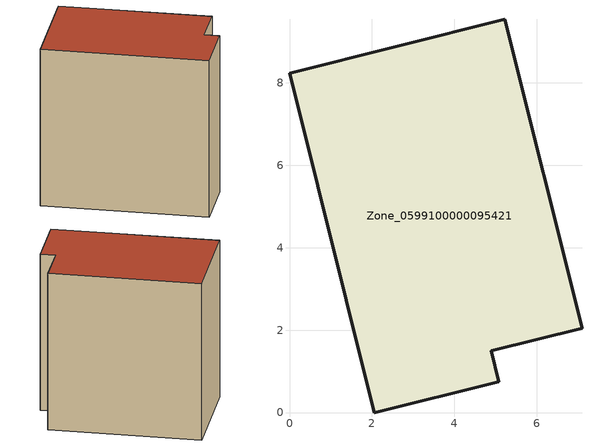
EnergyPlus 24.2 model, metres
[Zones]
Zone_0599100000095421
 floor ground (C_G): 0,8.23 5.23,9.54 7.1,2.05 4.9,1.5 5.08,0.75 2.06,0 z0
 wall outside (C_F): 2.06,0 5.08,0.75 4.9,1.5 7.1,2.05 5.23,9.54 0,8.23 2.06,0 z0:8.46
 roof outside (C_R): 5.23,9.54 0,8.23 2.06,0 5.08,0.75 4.9,1.5 7.1,2.05 z8.46
[BUILDING]
Pand.0599100000095421: North Axis=0; Terrain=City; Loads Convergence Tolerance Value=0.04; Temperature Convergence Tolerance Value=0.4; Solar Distribution=FullExterior; Maximum Number of Warmup Days=25; Minimum Number of Warmup Days=1
[Site:Location]
Rotterdam.The.Hague.AP_ZH_NLD Design_Conditions: Latitude=51.96; Longitude=4.45; Time Zone=1; Elevation=-4.5
[SITE:GROUNDTEMPERATURE:BUILDINGSURFACE]
18, 18, 18, 18, 18, 18, 18, 18, 18, 18, 18, 18
[MATERIAL] Thermal Absorptance=0.9; Solar Absorptance=0.7; Visible Absorptance=0.7
Name | Roughness | Thickness | Conductivity | Density | Specific Heat
G.TI.1975-1991 | MediumSmooth | 0.15 | 0.288461 | 540 | 1210
F.TI.1975-1991 | Rough | 0.3 | 0.230769 | 1920 | 840
R.TI.1975-1991 | MediumRough | 0.2 | 0.153846 | 1500 | 1000
[CONSTRUCTION]
C_G: G.TI.1975-1991
C_F: F.TI.1975-1991
C_R: R.TI.1975-1991
[ZONE]
Zone_0599100000095421: Type=1; Multiplier=1; Ceiling Height=Autocalculate; Volume=Autocalculate; Floor Area=autocalculate; Part of Total Floor Area=Yes
[ZONEINFILTRATION:DESIGNFLOWRATE]
Infil_Zone_0599100000095421: Zone or ZoneList or Space or SpaceList=Zone_0599100000095421; Schedule=AlwaysOn; Design Flow Rate Calculation Method=Flow/Area; Flow Rate per Floor Area=0.003; Constant Term Coefficient=1; Temperature Term Coefficient=0; Velocity Term Coefficient=0; Velocity Squared Term Coefficient=0
[HVACTEMPLATE:ZONE:IDEALLOADSAIRSYSTEM]
Zone_0599100000095421: Maximum Heating Supply Air Temperature=50; Minimum Cooling Supply Air Temperature=13; Maximum Heating Supply Air Humidity Ratio=0.0156; Minimum Cooling Supply Air Humidity Ratio=0.0077; Heating Limit=NoLimit; Cooling Limit=NoLimit; Dehumidification Control Type=ConstantSensibleHeatRatio; Cooling Sensible Heat Ratio=0.7; Dehumidification Setpoint=60; Humidification Control Type=None; Humidification Setpoint=30; Outdoor Air Method=None; Outdoor Air Flow Rate per Person=0.00944; Outdoor Air Flow Rate per Zone Floor Area=0; Outdoor Air Flow Rate per Zone=0; Demand Controlled Ventilation Type=None; Outdoor Air Economizer Type=NoEconomizer; Heat Recovery Type=None; Sensible Heat Recovery Effectiveness=0.7; Latent Heat Recovery Effectiveness=0.65
[ZONECONTROL:THERMOSTAT]
ThermostatControl_Zone_0599100000095421: Zone or ZoneList=Zone_0599100000095421; Control Type Schedule=DualSetpointControlType; Control 1=Thermostat_Zone_0599100000095421; Temperature Difference Between Cutout And Setpoint=0
[THERMOSTATSETPOINT:DUALSETPOINT]
Thermostat_Zone_0599100000095421: Heating Setpoint Temperature Schedule=HeatingSetpoint_Zone_0599100000095421; Cooling Setpoint Temperature Schedule=CoolingSetpoint_Zone_0599100000095421
[SCHEDULE:COMPACT]
HeatingSetpoint_Zone_0599100000095421: Through: 12/31, For: AllDays, Until: 24:00, 21
CoolingSetpoint_Zone_0599100000095421: Through: 12/31, For: AllDays, Until: 24:00, 24
DualSetpointControlType: Through: 12/31, For: AllDays, Until: 24:00, 4
AlwaysOn: Through: 12/31, For: AllDays, Until: 24:00, 1
